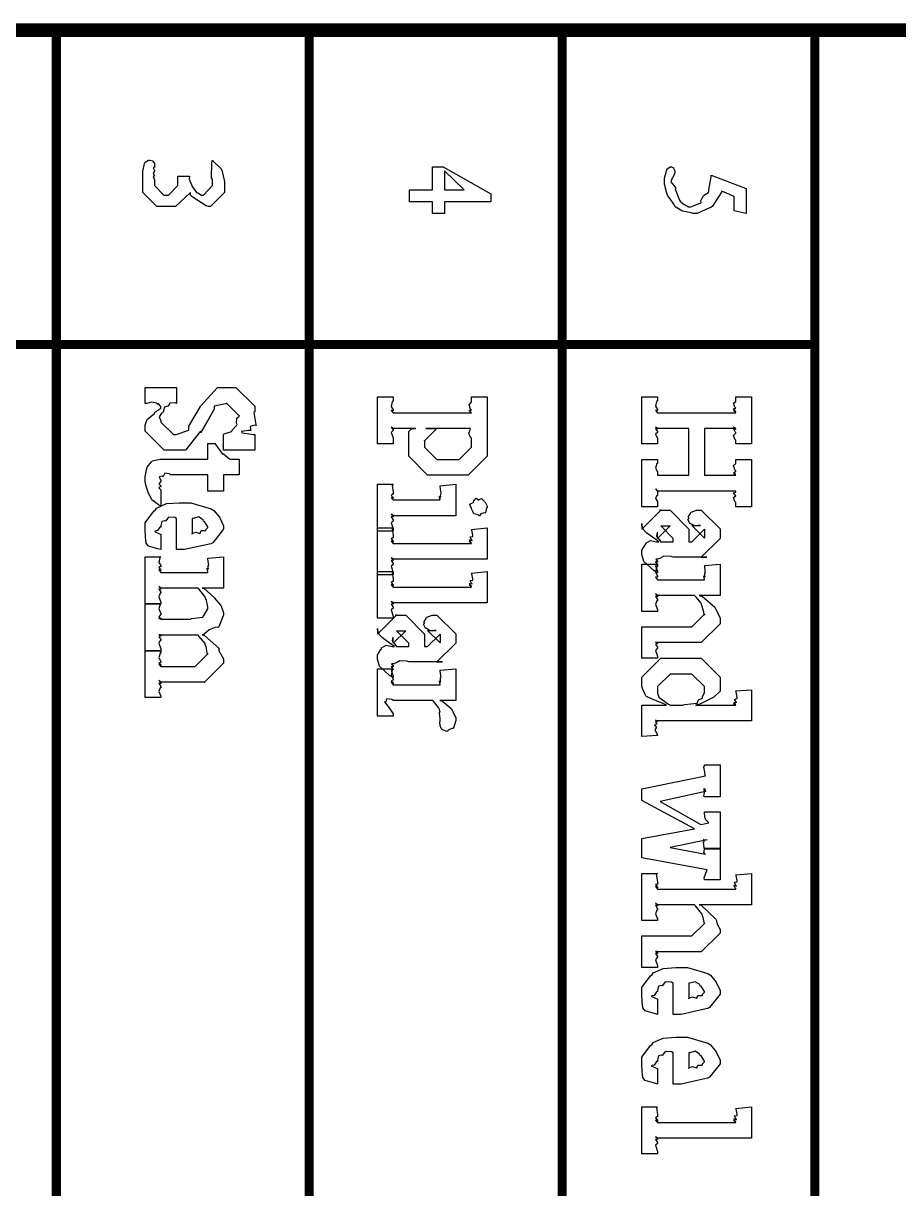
# Model space of a CAD drawing. Extents: x 0.4 to 11.2, y 0.4 to 16.
# Drawn here: x 4.841 to 5.481, y 1.796 to 2.648 of the extents above; entities that cross this region are included whole.
import ezdxf

# ---------------------------------------------------------------- set-up
doc = ezdxf.new("R2010")
doc.units = 0
doc.layers.get('0').update_dxf_attribs({"linetype": 'CONTINUOUS'})

msp = doc.modelspace()

# ---------------------------------------------------------------- linework, layer by layer
at = {"color": 230, "const_width": 0.01}
msp.add_lwpolyline([(0.363336, 2.64333), (11.1917, 2.64333)], dxfattribs=at)
at = {"color": 0}
for points, const_width in [([(5.41997, 2.64333), (4.58832, 2.64501)], 0.005), ([(4.86501, 2.64333), (4.86501, 0.403321)], 0.006667), ([(5.05003, 2.64333), (5.05003, 0.405003)], 0.006667), ([(5.23503, 2.64333), (5.23503, 0.403321)], 0.006667), ([(5.41997, 2.64333), (5.41997, 0.405003)], 0.006667), ([(4.26497, 2.41336), (5.41997, 2.41336)], 0.006667)]:
    msp.add_lwpolyline(points, dxfattribs=dict(at, const_width=const_width))
at = {"color": 1}
for points in [[(4.97933, 2.54833), (4.97928, 2.5479), (4.98551, 2.54194), (4.98583, 2.54118), (4.98606, 2.54101), (4.98801, 2.53271), (4.98801, 2.52989), (4.98801, 2.52447), (4.97781, 2.51426), (4.97629, 2.51426), (4.97472, 2.51481), (4.96442, 2.52132), (4.96326, 2.52274), (4.96326, 2.52447), (4.95221, 2.51426), (4.94829, 2.51426), (4.93853, 2.51426), (4.92833, 2.52447), (4.92833, 2.53792), (4.92833, 2.53999), (4.92964, 2.54585), (4.92985, 2.54617), (4.93001, 2.54671), (4.93251, 2.54833), (4.93332, 2.54833), (4.93332, 2.54833), (4.93554, 2.54764), (4.93571, 2.54747), (4.93571, 2.54747), (4.93679, 2.54568), (4.93679, 2.54508), (4.93679, 2.54508), (4.93679, 2.54346), (4.93679, 2.54292), (4.93664, 2.54303), (4.93576, 2.54254), (4.93679, 2.54058), (4.93679, 2.53988), (4.93668, 2.53993), (4.93576, 2.53879), (4.93679, 2.5364), (4.93679, 2.5364), (4.93668, 2.53651), (4.93576, 2.53635), (4.93679, 2.53396), (4.93679, 2.53315), (4.93679, 2.52968), (4.94374, 2.52274), (4.94439, 2.52274), (4.947, 2.52274), (4.95394, 2.52968), (4.95394, 2.53532), (4.95394, 2.5364), (4.9624, 2.5364), (4.9624, 2.5364), (4.96218, 2.53444), (4.96392, 2.53006), (4.96414, 2.52946), (4.96414, 2.52946), (4.96729, 2.52474), (4.96761, 2.52447), (4.96761, 2.52447), (4.96843, 2.52442), (4.97125, 2.52274), (4.97217, 2.52274), (4.9726, 2.52274), (4.97933, 2.52968), (4.97933, 2.53401), (4.97857, 2.53532), (4.97879, 2.54596), (4.97868, 2.54682), (4.97933, 2.54833)], [(5.14893, 2.50928), (5.14025, 2.50928), (5.14025, 2.51774), (5.12332, 2.51774), (5.12332, 2.52642), (5.14025, 2.52642), (5.14025, 2.54335), (5.14806, 2.54335), (5.183, 2.5236), (5.183, 2.51774), (5.14893, 2.51774), (5.14893, 2.50928)], [(5.14893, 2.52642), (5.16347, 2.52642), (5.14893, 2.54053), (5.14893, 2.52642)], [(5.36968, 2.50928), (5.361, 2.51124), (5.361, 2.52165), (5.35189, 2.52556), (5.35161, 2.52479), (5.34494, 2.51449), (5.34386, 2.51361), (5.34244, 2.51307), (5.33376, 2.50928), (5.33083, 2.50928), (5.32954, 2.50982), (5.32324, 2.5109), (5.3226, 2.51124), (5.32135, 2.51178), (5.31776, 2.51406), (5.31694, 2.51579), (5.31651, 2.51622), (5.31581, 2.51742), (5.31332, 2.52089), (5.31239, 2.52208), (5.31218, 2.52251), (5.31164, 2.52399), (5.31, 2.53071), (5.31, 2.53293), (5.31, 2.53494), (5.31131, 2.54053), (5.31153, 2.54096), (5.31168, 2.54156), (5.31418, 2.54335), (5.315, 2.54335), (5.315, 2.54335), (5.3164, 2.54264), (5.31651, 2.54249), (5.31651, 2.54249), (5.31739, 2.54036), (5.31739, 2.53965), (5.31739, 2.53965), (5.31722, 2.53808), (5.31717, 2.53792), (5.31717, 2.53792), (5.31586, 2.53526), (5.31565, 2.53489), (5.31554, 2.53494), (5.31467, 2.53244), (5.31771, 2.52838), (5.31847, 2.52772), (5.31776, 2.52696), (5.32101, 2.51887), (5.3215, 2.51818), (5.3215, 2.51818), (5.3234, 2.51654), (5.32753, 2.51406), (5.32889, 2.51406), (5.32915, 2.51421), (5.3361, 2.51676), (5.33669, 2.51731), (5.33643, 2.51839), (5.33838, 2.5224), (5.34201, 2.52468), (5.34233, 2.52556), (5.34224, 2.52664), (5.34407, 2.53608), (5.34407, 2.53728), (5.36968, 2.5275), (5.36968, 2.50928)], [(5.01031, 2.33604), (4.98731, 2.33604), (4.98731, 2.34754), (4.98785, 2.34804), (4.99322, 2.34967), (4.9936, 2.34993), (4.99333, 2.35038), (4.99707, 2.35439), (4.99729, 2.35493), (4.99685, 2.35585), (4.99696, 2.35943), (4.99881, 2.36094), (4.99881, 2.36143), (4.99881, 2.36122), (4.98969, 2.37033), (4.98926, 2.37033), (4.9899, 2.37033), (4.98058, 2.36837), (4.98058, 2.36621), (4.97515, 2.35667), (4.97038, 2.34885), (4.97038, 2.34993), (4.95953, 2.33604), (4.95128, 2.33604), (4.9439, 2.33604), (4.93001, 2.34993), (4.93001, 2.35319), (4.93001, 2.35433), (4.9311, 2.35742), (4.93132, 2.35775), (4.93137, 2.35861), (4.93599, 2.36231), (4.93674, 2.36296), (4.93701, 2.36382), (4.94151, 2.36692), (4.94151, 2.36794), (4.94103, 2.36854), (4.93951, 2.37039), (4.93918, 2.36968), (4.93913, 2.36968), (4.93826, 2.37039), (4.93463, 2.37131), (4.93115, 2.37033), (4.93001, 2.37033), (4.93001, 2.38183), (4.95301, 2.38183), (4.95301, 2.37033), (4.95199, 2.37076), (4.94808, 2.3705), (4.94689, 2.36822), (4.9465, 2.36794), (4.94635, 2.36817), (4.94417, 2.36751), (4.94308, 2.36393), (4.94282, 2.36339), (4.94206, 2.36322), (4.94026, 2.36051), (4.94151, 2.35764), (4.94151, 2.35667), (4.95063, 2.34754), (4.9515, 2.34754), (4.95281, 2.34754), (4.96192, 2.35081), (4.96192, 2.35362), (4.97038, 2.36794), (4.97038, 2.36817), (4.98296, 2.38183), (4.9899, 2.38183), (4.99642, 2.38183), (5.01031, 2.36817), (5.01031, 2.36426), (5.00944, 2.36361), (5.01107, 2.35499), (5.01118, 2.35406), (5.01025, 2.35439), (5.00678, 2.35346), (5.00726, 2.35058), (5.00726, 2.35058), (5.00558, 2.35053), (5.00049, 2.34972), (5.00082, 2.34874), (5.00097, 2.34864), (5.00125, 2.34874), (5.00911, 2.3476), (5.01031, 2.34754), (5.01031, 2.33604)], [(5.12799, 2.352), (5.11149, 2.352), (5.11122, 2.35226), (5.11008, 2.35281), (5.11149, 2.35107), (5.11149, 2.35047), (5.11139, 2.35053), (5.11008, 2.34896), (5.11149, 2.34506), (5.11149, 2.34375), (5.11149, 2.34071), (5.09999, 2.34071), (5.09999, 2.375), (5.11149, 2.375), (5.11149, 2.37196), (5.11083, 2.37158), (5.11008, 2.36811), (5.11149, 2.36567), (5.11149, 2.36481), (5.11122, 2.36501), (5.11008, 2.36513), (5.11149, 2.3635), (5.11149, 2.3635), (5.16878, 2.3635), (5.16835, 2.36393), (5.16715, 2.3654), (5.16878, 2.36524), (5.16878, 2.36524), (5.16813, 2.366), (5.16715, 2.36925), (5.16878, 2.37131), (5.16878, 2.37196), (5.16878, 2.375), (5.18028, 2.375), (5.18028, 2.34744), (5.18028, 2.3316), (5.16639, 2.31771), (5.15164, 2.31771), (5.13667, 2.31771), (5.12299, 2.3316), (5.12299, 2.33985), (5.12299, 2.34983), (5.12517, 2.352), (5.12799, 2.352)], [(5.33914, 2.352), (5.33914, 2.31771), (5.36214, 2.31771), (5.36176, 2.31776), (5.36051, 2.31814), (5.36214, 2.31831), (5.36214, 2.31836), (5.36171, 2.31847), (5.36051, 2.31961), (5.36214, 2.32064), (5.36214, 2.32096), (5.36149, 2.32183), (5.36051, 2.32508), (5.36214, 2.32607), (5.36214, 2.32639), (5.36214, 2.32921), (5.37364, 2.32921), (5.37364, 2.29471), (5.36214, 2.29471), (5.36214, 2.29775), (5.36149, 2.29844), (5.36051, 2.30149), (5.36214, 2.30263), (5.36214, 2.30296), (5.36165, 2.30322), (5.36051, 2.3049), (5.36214, 2.30539), (5.36214, 2.30556), (5.36214, 2.30556), (5.36214, 2.30621), (5.36214, 2.30621), (5.30485, 2.30621), (5.30453, 2.30658), (5.30344, 2.30772), (5.30485, 2.3061), (5.30485, 2.30556), (5.30479, 2.30556), (5.30485, 2.3036), (5.30485, 2.30296), (5.30442, 2.3029), (5.30344, 2.30083), (5.30485, 2.29856), (5.30485, 2.29775), (5.30485, 2.29471), (5.29335, 2.29471), (5.29335, 2.32921), (5.30485, 2.32921), (5.30485, 2.32639), (5.30436, 2.32628), (5.30344, 2.32303), (5.30485, 2.32021), (5.30485, 2.31922), (5.30479, 2.31922), (5.30485, 2.31771), (5.30485, 2.31771), (5.32764, 2.31771), (5.32764, 2.352), (5.30485, 2.352), (5.30453, 2.35226), (5.30344, 2.35297), (5.30485, 2.35135), (5.30485, 2.35135), (5.30464, 2.35157), (5.30344, 2.35167), (5.30485, 2.34967), (5.30485, 2.34896), (5.30474, 2.34907), (5.30344, 2.34787), (5.30485, 2.34463), (5.30485, 2.34353), (5.30485, 2.34071), (5.29335, 2.34071), (5.29335, 2.375), (5.30485, 2.375), (5.30485, 2.37218), (5.30419, 2.37181), (5.30344, 2.36828), (5.30485, 2.36583), (5.30485, 2.36501), (5.30458, 2.36518), (5.30344, 2.36518), (5.30485, 2.3635), (5.30485, 2.3635), (5.36214, 2.3635), (5.36171, 2.36388), (5.36051, 2.36518), (5.36214, 2.36436), (5.36214, 2.36436), (5.36165, 2.36486), (5.36051, 2.36664), (5.36214, 2.36675), (5.36214, 2.36675), (5.36149, 2.36746), (5.36051, 2.3705), (5.36214, 2.37181), (5.36214, 2.37218), (5.36214, 2.375), (5.37364, 2.375), (5.37364, 2.34071), (5.36214, 2.34071), (5.36214, 2.34353), (5.36149, 2.34403), (5.36051, 2.34679), (5.36214, 2.34842), (5.36214, 2.34896), (5.36165, 2.34961), (5.36051, 2.35194), (5.36214, 2.35135), (5.36214, 2.35135), (5.36171, 2.35172), (5.36051, 2.35308), (5.36214, 2.352), (5.36214, 2.352), (5.33914, 2.352)], [(5.13536, 2.352), (5.14339, 2.352), (5.13428, 2.34289), (5.13428, 2.3431), (5.13428, 2.33832), (5.14339, 2.32921), (5.15076, 2.32921), (5.15967, 2.32921), (5.16878, 2.33832), (5.16878, 2.34483), (5.16808, 2.34532), (5.16689, 2.34847), (5.16792, 2.35135), (5.16769, 2.352), (5.13536, 2.352)], [(4.99881, 2.31803), (4.98731, 2.31803), (4.98731, 2.3061), (4.97581, 2.3061), (4.97581, 2.31803), (4.94846, 2.31803), (4.94781, 2.31868), (4.94444, 2.31917), (4.94308, 2.31694), (4.94282, 2.31674), (4.94239, 2.317), (4.94026, 2.31662), (4.94151, 2.31381), (4.94151, 2.31282), (4.94119, 2.31282), (4.94011, 2.31147), (4.94151, 2.3099), (4.94151, 2.30935), (4.94125, 2.30946), (4.94011, 2.3086), (4.94151, 2.30707), (4.94151, 2.30653), (4.94151, 2.29525), (4.93983, 2.29622), (4.935, 2.29975), (4.93332, 2.30285), (4.93283, 2.30371), (4.93224, 2.30544), (4.93039, 2.3106), (4.93001, 2.31375), (4.93001, 2.31478), (4.93001, 2.31668), (4.9311, 2.32178), (4.93132, 2.32237), (4.93143, 2.32362), (4.93463, 2.32753), (4.935, 2.32781), (4.93506, 2.32824), (4.94108, 2.32954), (4.94303, 2.32954), (4.97581, 2.32954), (4.97581, 2.34104), (4.98122, 2.34104), (4.98107, 2.34093), (4.986, 2.33388), (4.98665, 2.33322), (4.98725, 2.3335), (4.99186, 2.32954), (4.99338, 2.32954), (4.99338, 2.32954), (4.99744, 2.32954), (4.99881, 2.32954), (4.99881, 2.31803)], [(5.15728, 2.28819), (5.11149, 2.28819), (5.11117, 2.28847), (5.11008, 2.28917), (5.11149, 2.28782), (5.11149, 2.28733), (5.11128, 2.28749), (5.11008, 2.28728), (5.11149, 2.28504), (5.11149, 2.28429), (5.11143, 2.28435), (5.11008, 2.28304), (5.11149, 2.27849), (5.11149, 2.27692), (5.09999, 2.27692), (5.09999, 2.31119), (5.11149, 2.31119), (5.11062, 2.31033), (5.11149, 2.30544), (5.11149, 2.30382), (5.11128, 2.30393), (5.11008, 2.30306), (5.11149, 2.30138), (5.11149, 2.30078), (5.11122, 2.301), (5.11008, 2.30132), (5.11149, 2.29969), (5.11149, 2.29969), (5.14578, 2.29969), (5.14567, 2.30012), (5.14529, 2.30138), (5.14578, 2.30057), (5.14578, 2.30057), (5.14561, 2.30106), (5.14535, 2.30251), (5.14621, 2.30208), (5.14621, 2.30208), (5.14606, 2.30274), (5.14665, 2.30453), (5.14665, 2.30512), (5.14626, 2.30599), (5.14594, 2.30968), (5.14578, 2.31011), (5.15728, 2.31119), (5.15728, 2.29144), (5.15728, 2.28819)], [(4.95301, 2.28614), (4.95182, 2.28683), (4.94706, 2.28711), (4.9451, 2.2845), (4.94456, 2.28418), (4.94444, 2.28444), (4.94222, 2.28396), (4.94151, 2.28088), (4.94151, 2.27983), (4.94081, 2.27989), (4.93901, 2.27724), (4.93847, 2.27701), (4.93815, 2.27713), (4.93679, 2.27664), (4.94054, 2.27485), (4.94151, 2.27462), (4.94151, 2.26335), (4.93924, 2.26394), (4.93235, 2.266), (4.93083, 2.26807), (4.93067, 2.26878), (4.9305, 2.26958), (4.93001, 2.27729), (4.93001, 2.27983), (4.93001, 2.28299), (4.93636, 2.29156), (4.93761, 2.29243), (4.93826, 2.29372), (4.94553, 2.29699), (4.95492, 2.29764), (4.95801, 2.29764), (4.96338, 2.29764), (4.97819, 2.29329), (4.97949, 2.29243), (4.98014, 2.29199), (4.98438, 2.287), (4.98731, 2.28082), (4.98731, 2.27875), (4.98719, 2.27806), (4.97954, 2.26844), (4.97797, 2.26768), (4.97592, 2.26714), (4.95876, 2.26335), (4.95301, 2.26335), (4.95301, 2.28614)], [(5.18028, 2.29406), (5.17974, 2.294), (5.17888, 2.29025), (5.17854, 2.28993), (5.1779, 2.29015), (5.17551, 2.28956), (5.17469, 2.28819), (5.17443, 2.28819), (5.17367, 2.2889), (5.17063, 2.28965), (5.17031, 2.28993), (5.16997, 2.29085), (5.16878, 2.29329), (5.16878, 2.29406), (5.16829, 2.29438), (5.16754, 2.29671), (5.17008, 2.2979), (5.17031, 2.29818), (5.17046, 2.29893), (5.1721, 2.301), (5.17389, 2.29969), (5.17443, 2.29969), (5.17443, 2.29997), (5.176, 2.30078), (5.17828, 2.29844), (5.17854, 2.29818), (5.17854, 2.29818), (5.17871, 2.29796), (5.18028, 2.29503), (5.18028, 2.29406)], [(4.96431, 2.28614), (4.96431, 2.27462), (4.96442, 2.27513), (4.96707, 2.2761), (4.97006, 2.27522), (4.97038, 2.27528), (4.97021, 2.2755), (4.97097, 2.27724), (4.97407, 2.27724), (4.97428, 2.27746), (4.97433, 2.2781), (4.97581, 2.27957), (4.97581, 2.28006), (4.97547, 2.28076), (4.97331, 2.2839), (4.97276, 2.28418), (4.97239, 2.28521), (4.96903, 2.28728), (4.96522, 2.28614), (4.96431, 2.28614)], [(5.30572, 2.26915), (5.30354, 2.27072), (5.2971, 2.2755), (5.29557, 2.27692), (5.29531, 2.27718), (5.29482, 2.27767), (5.29335, 2.28125), (5.29335, 2.28239), (5.29335, 2.27826), (5.30724, 2.29215), (5.30615, 2.29215), (5.31396, 2.29215), (5.32764, 2.27826), (5.32764, 2.26915), (5.32915, 2.26915), (5.33003, 2.26915), (5.33914, 2.27826), (5.33914, 2.27567), (5.33914, 2.27175), (5.33003, 2.28088), (5.33632, 2.28088), (5.33436, 2.28088), (5.33176, 2.28065), (5.33111, 2.28119), (5.32872, 2.28256), (5.32872, 2.28239), (5.32872, 2.28239), (5.32824, 2.2831), (5.32699, 2.28543), (5.32764, 2.28624), (5.32764, 2.28651), (5.32731, 2.28706), (5.3291, 2.29036), (5.32937, 2.29064), (5.32937, 2.29064), (5.33328, 2.29215), (5.33458, 2.29215), (5.33675, 2.29215), (5.35064, 2.27849), (5.35064, 2.27414), (5.35064, 2.27154), (5.33675, 2.25786), (5.34088, 2.25786), (5.3335, 2.25786), (5.31635, 2.25786), (5.31472, 2.25836), (5.3094, 2.25863), (5.30778, 2.25754), (5.30746, 2.25743), (5.30746, 2.25743), (5.30539, 2.25646), (5.30528, 2.25635), (5.30496, 2.25657), (5.3035, 2.2564), (5.30485, 2.25478), (5.30485, 2.25418), (5.30464, 2.25439), (5.30344, 2.25444), (5.30485, 2.25222), (5.30485, 2.25222), (5.30474, 2.25233), (5.30344, 2.25157), (5.30485, 2.24767), (5.30485, 2.24636), (5.30208, 2.24799), (5.29482, 2.25472), (5.29335, 2.25987), (5.29335, 2.26156), (5.29335, 2.26297), (5.29574, 2.26687), (5.29617, 2.26719), (5.29633, 2.26807), (5.29964, 2.27007), (5.30419, 2.26915), (5.30572, 2.26915)], [(5.18028, 2.25629), (5.11149, 2.25629), (5.11117, 2.25657), (5.11008, 2.25726), (5.11149, 2.25592), (5.11149, 2.25543), (5.11128, 2.25558), (5.11008, 2.25537), (5.11149, 2.25315), (5.11149, 2.25239), (5.11143, 2.25244), (5.11008, 2.25125), (5.11149, 2.24658), (5.11149, 2.24501), (5.09999, 2.24501), (5.09999, 2.27929), (5.11149, 2.27929), (5.11062, 2.27849), (5.11149, 2.2736), (5.11149, 2.27192), (5.11128, 2.27203), (5.11008, 2.27115), (5.11149, 2.26947), (5.11149, 2.26887), (5.11122, 2.2691), (5.11008, 2.26942), (5.11149, 2.26779), (5.11149, 2.26779), (5.16878, 2.26779), (5.1684, 2.26818), (5.16715, 2.26942), (5.16878, 2.26844), (5.16878, 2.26844), (5.16835, 2.26887), (5.16721, 2.27046), (5.16922, 2.27013), (5.16922, 2.27018), (5.16872, 2.27061), (5.16786, 2.27262), (5.16965, 2.27294), (5.16965, 2.273), (5.16965, 2.27387), (5.16894, 2.2775), (5.16878, 2.278), (5.18028, 2.27929), (5.18028, 2.25956), (5.18028, 2.25629)], [(5.30724, 2.26915), (5.31635, 2.26915), (5.31635, 2.27154), (5.30724, 2.28065), (5.30919, 2.28065), (5.31396, 2.28065), (5.30485, 2.27154), (5.30485, 2.27588), (5.30453, 2.27582), (5.30404, 2.27322), (5.30686, 2.26986), (5.30724, 2.26915)], [(4.97168, 2.23519), (4.97304, 2.23514), (4.98063, 2.22803), (4.98079, 2.22781), (4.98079, 2.22781), (4.98529, 2.2225), (4.98557, 2.22194), (4.98557, 2.22194), (4.98731, 2.21707), (4.98731, 2.21544), (4.98719, 2.2149), (4.98389, 2.20697), (4.98318, 2.20632), (4.98182, 2.20671), (4.97694, 2.20469), (4.97299, 2.20133), (4.97168, 2.20111), (4.97331, 2.20042), (4.98383, 2.19125), (4.98426, 2.19049), (4.98372, 2.18978), (4.98731, 2.18349), (4.98731, 2.18138), (4.98731, 2.18028), (4.97342, 2.16639), (4.97364, 2.16639), (4.96604, 2.16639), (4.94151, 2.16639), (4.94119, 2.16672), (4.94011, 2.16754), (4.94151, 2.1659), (4.94151, 2.16531), (4.94129, 2.16553), (4.94011, 2.16564), (4.94151, 2.16314), (4.94151, 2.16228), (4.94103, 2.16217), (4.94011, 2.15956), (4.94151, 2.15625), (4.94151, 2.15511), (4.93001, 2.15511), (4.93001, 2.1894), (4.94151, 2.1894), (4.94151, 2.18787), (4.94092, 2.18756), (4.94011, 2.18425), (4.94151, 2.18164), (4.94151, 2.18072), (4.94129, 2.18087), (4.94011, 2.18061), (4.94151, 2.17893), (4.94151, 2.17833), (4.94119, 2.17871), (4.94011, 2.17964), (4.94151, 2.1779), (4.94151, 2.1779), (4.96343, 2.1779), (4.96669, 2.1779), (4.97581, 2.18701), (4.97581, 2.18679), (4.97547, 2.18767), (4.97456, 2.19254), (4.97428, 2.19308), (4.97385, 2.19461), (4.96951, 2.19993), (4.96886, 2.20068), (4.96843, 2.2009), (4.96604, 2.2009), (4.94151, 2.2009), (4.94119, 2.20107), (4.94011, 2.20122), (4.94151, 2.20036), (4.94151, 2.20003), (4.94125, 2.20014), (4.94011, 2.19949), (4.94151, 2.19764), (4.94151, 2.197), (4.94135, 2.19706), (4.94011, 2.19504), (4.94151, 2.19081), (4.94151, 2.1894), (4.93001, 2.1894), (4.93001, 2.22368), (4.94151, 2.22368), (4.94103, 2.22358), (4.94011, 2.21994), (4.94151, 2.21674), (4.94151, 2.21565), (4.94119, 2.21565), (4.94011, 2.21425), (4.94151, 2.21306), (4.94151, 2.21263), (4.94119, 2.21278), (4.94011, 2.21326), (4.94151, 2.2124), (4.94151, 2.2124), (4.96343, 2.2124), (4.96403, 2.21294), (4.97211, 2.21403), (4.97254, 2.21436), (4.97304, 2.21517), (4.97581, 2.21994), (4.97581, 2.22151), (4.97553, 2.22271), (4.97488, 2.22618), (4.9745, 2.22743), (4.97428, 2.22781), (4.97368, 2.22906), (4.9694, 2.23475), (4.96886, 2.23519), (4.94151, 2.23519), (4.94119, 2.23551), (4.94011, 2.23643), (4.94151, 2.23486), (4.94151, 2.23432), (4.94129, 2.23454), (4.94011, 2.23465), (4.94151, 2.23232), (4.94151, 2.2315), (4.94108, 2.23139), (4.94011, 2.22874), (4.94151, 2.22499), (4.94151, 2.22368), (4.93001, 2.22368), (4.93001, 2.25819), (4.94151, 2.25819), (4.94081, 2.25771), (4.94011, 2.25401), (4.94151, 2.25163), (4.94151, 2.25082), (4.94129, 2.25092), (4.94011, 2.25032), (4.94151, 2.24843), (4.94151, 2.24778), (4.94125, 2.24804), (4.94011, 2.24858), (4.94151, 2.24669), (4.94151, 2.24669), (4.97581, 2.24669), (4.97581, 2.24669), (4.97581, 2.24718), (4.97581, 2.24735), (4.97564, 2.24794), (4.97537, 2.24978), (4.97624, 2.24908), (4.97624, 2.24908), (4.97607, 2.24972), (4.97601, 2.25185), (4.97667, 2.25206), (4.97667, 2.25211), (4.97629, 2.25319), (4.97597, 2.25667), (4.97581, 2.25711), (4.98731, 2.25819), (4.98731, 2.23822), (4.98731, 2.23519), (4.97168, 2.23519)], [(5.33524, 2.22971), (5.33778, 2.229), (5.34679, 2.22125), (5.35064, 2.21311), (5.35064, 2.21039), (5.35064, 2.2091), (5.33675, 2.19542), (5.32915, 2.19542), (5.30485, 2.19542), (5.30453, 2.19553), (5.30344, 2.19569), (5.30485, 2.19472), (5.30485, 2.19433), (5.30458, 2.19444), (5.30344, 2.1939), (5.30485, 2.19211), (5.30485, 2.19151), (5.30469, 2.19157), (5.30344, 2.18956), (5.30485, 2.18533), (5.30485, 2.18392), (5.29335, 2.18392), (5.29335, 2.20692), (5.30485, 2.20692), (5.32568, 2.20692), (5.33003, 2.20692), (5.33914, 2.21604), (5.33914, 2.21539), (5.33882, 2.21761), (5.33675, 2.22407), (5.33301, 2.22851), (5.33176, 2.22971), (5.30485, 2.22971), (5.30453, 2.23004), (5.30344, 2.23096), (5.30485, 2.22939), (5.30485, 2.22885), (5.30464, 2.22906), (5.30344, 2.22917), (5.30485, 2.22683), (5.30485, 2.22601), (5.30442, 2.22592), (5.30344, 2.22325), (5.30485, 2.21951), (5.30485, 2.21821), (5.29335, 2.21821), (5.29335, 2.25271), (5.30485, 2.25271), (5.30485, 2.25097), (5.30414, 2.25054), (5.30344, 2.24675), (5.30485, 2.24408), (5.30485, 2.24317), (5.30464, 2.24333), (5.30344, 2.24322), (5.30485, 2.24121), (5.30485, 2.24121), (5.33914, 2.24121), (5.33914, 2.24121), (5.33914, 2.24154), (5.33914, 2.24164), (5.33897, 2.24224), (5.33871, 2.24408), (5.33957, 2.24337), (5.33957, 2.24337), (5.33942, 2.24408), (5.33936, 2.24631), (5.34, 2.24658), (5.34, 2.24664), (5.33963, 2.24772), (5.33931, 2.25119), (5.33914, 2.25163), (5.35064, 2.25271), (5.35064, 2.23275), (5.35064, 2.22971), (5.33524, 2.22971)], [(5.18028, 2.22439), (5.11149, 2.22439), (5.11117, 2.22467), (5.11008, 2.22538), (5.11149, 2.22401), (5.11149, 2.22353), (5.11128, 2.22368), (5.11008, 2.22347), (5.11149, 2.22125), (5.11149, 2.22049), (5.11143, 2.22054), (5.11008, 2.21935), (5.11149, 2.21468), (5.11149, 2.21311), (5.09999, 2.21311), (5.09999, 2.2474), (5.11149, 2.2474), (5.11062, 2.24658), (5.11149, 2.24169), (5.11149, 2.24001), (5.11128, 2.24013), (5.11008, 2.23926), (5.11149, 2.23757), (5.11149, 2.23699), (5.11122, 2.23719), (5.11008, 2.23753), (5.11149, 2.23589), (5.11149, 2.23589), (5.16878, 2.23589), (5.1684, 2.23628), (5.16715, 2.23753), (5.16878, 2.23654), (5.16878, 2.23654), (5.16835, 2.23699), (5.16721, 2.23856), (5.16922, 2.23822), (5.16922, 2.23828), (5.16872, 2.23872), (5.16786, 2.24072), (5.16965, 2.24104), (5.16965, 2.2411), (5.16965, 2.24197), (5.16894, 2.24561), (5.16878, 2.2461), (5.18028, 2.2474), (5.18028, 2.22765), (5.18028, 2.22439)], [(5.11236, 2.19249), (5.11019, 2.19407), (5.10374, 2.19883), (5.10221, 2.20025), (5.10194, 2.20053), (5.10146, 2.20101), (5.09999, 2.20458), (5.09999, 2.20574), (5.09999, 2.20161), (5.11388, 2.2155), (5.11279, 2.2155), (5.12061, 2.2155), (5.13428, 2.20161), (5.13428, 2.19249), (5.13579, 2.19249), (5.13667, 2.19249), (5.14578, 2.20161), (5.14578, 2.199), (5.14578, 2.1951), (5.13667, 2.20421), (5.14296, 2.20421), (5.141, 2.20421), (5.1384, 2.204), (5.13775, 2.20454), (5.13536, 2.20589), (5.13536, 2.20574), (5.13536, 2.20574), (5.13488, 2.20643), (5.13363, 2.20876), (5.13428, 2.20958), (5.13428, 2.20985), (5.13396, 2.21039), (5.13574, 2.21371), (5.13601, 2.21397), (5.13601, 2.21397), (5.13992, 2.2155), (5.14122, 2.2155), (5.14339, 2.2155), (5.15728, 2.20182), (5.15728, 2.19749), (5.15728, 2.19488), (5.14339, 2.18121), (5.14751, 2.18121), (5.14014, 2.18121), (5.12299, 2.18121), (5.12136, 2.18169), (5.11604, 2.18197), (5.11442, 2.18087), (5.1141, 2.18078), (5.1141, 2.18078), (5.11203, 2.17979), (5.11193, 2.17969), (5.1116, 2.1799), (5.11014, 2.17974), (5.11149, 2.17811), (5.11149, 2.17751), (5.11128, 2.17774), (5.11008, 2.17779), (5.11149, 2.17557), (5.11149, 2.17557), (5.11139, 2.17567), (5.11008, 2.17492), (5.11149, 2.17101), (5.11149, 2.16971), (5.10872, 2.17133), (5.10146, 2.17806), (5.09999, 2.18321), (5.09999, 2.1849), (5.09999, 2.18631), (5.10238, 2.19021), (5.10281, 2.19054), (5.10297, 2.1914), (5.10628, 2.19342), (5.11083, 2.19249), (5.11236, 2.19249)], [(5.11388, 2.19249), (5.12299, 2.19249), (5.12299, 2.19488), (5.11388, 2.204), (5.11583, 2.204), (5.12061, 2.204), (5.11149, 2.19488), (5.11149, 2.19922), (5.11117, 2.19917), (5.11068, 2.19656), (5.1135, 2.19319), (5.11388, 2.19249)], [(5.31136, 2.14958), (5.30897, 2.15072), (5.30083, 2.15392), (5.29665, 2.15597), (5.29617, 2.15653), (5.29563, 2.15788), (5.29372, 2.16174), (5.29335, 2.16336), (5.29335, 2.1639), (5.29335, 2.16997), (5.30724, 2.18386), (5.31961, 2.18386), (5.33675, 2.18386), (5.35064, 2.16997), (5.35064, 2.16021), (5.35053, 2.15994), (5.34592, 2.15554), (5.33567, 2.15028), (5.33263, 2.14958), (5.36214, 2.14958), (5.36176, 2.14979), (5.36051, 2.15056), (5.36214, 2.15022), (5.36214, 2.15022), (5.36171, 2.1505), (5.36057, 2.15164), (5.36253, 2.15175), (5.36257, 2.15196), (5.36214, 2.15218), (5.36122, 2.15375), (5.36301, 2.15457), (5.36301, 2.15479), (5.36301, 2.15522), (5.36231, 2.15944), (5.36214, 2.16), (5.37364, 2.16086), (5.37364, 2.14133), (5.37364, 2.13807), (5.30485, 2.13807), (5.30453, 2.13824), (5.30344, 2.13851), (5.30485, 2.13786), (5.30485, 2.13764), (5.30453, 2.13775), (5.30328, 2.13743), (5.30431, 2.1359), (5.30419, 2.13569), (5.30388, 2.13579), (5.30251, 2.13519), (5.30376, 2.13346), (5.30376, 2.13286), (5.30371, 2.13292), (5.30274, 2.13163), (5.30469, 2.12799), (5.30485, 2.12744), (5.29335, 2.12657), (5.29335, 2.14611), (5.29335, 2.14958), (5.31136, 2.14958)], [(5.15728, 2.15306), (5.14556, 2.15306), (5.14719, 2.15278), (5.15386, 2.14714), (5.15728, 2.14051), (5.15728, 2.13829), (5.15728, 2.13829), (5.15565, 2.13282), (5.15533, 2.13243), (5.15446, 2.13243), (5.15169, 2.13135), (5.15121, 2.13026), (5.15099, 2.13026), (5.15022, 2.13064), (5.14785, 2.13151), (5.1474, 2.13172), (5.14729, 2.13178), (5.14665, 2.13243), (5.14578, 2.13471), (5.14578, 2.13547), (5.14546, 2.1359), (5.14578, 2.13917), (5.14578, 2.14025), (5.14556, 2.14117), (5.14529, 2.1441), (5.14578, 2.14447), (5.14578, 2.14458), (5.14551, 2.14513), (5.14524, 2.14675), (5.14513, 2.14697), (5.14458, 2.14779), (5.1409, 2.1525), (5.14035, 2.15306), (5.11149, 2.15306), (5.11051, 2.15365), (5.10667, 2.15419), (5.10596, 2.15196), (5.10563, 2.15175), (5.10558, 2.15186), (5.10499, 2.15201), (5.10747, 2.14887), (5.10801, 2.14849), (5.10796, 2.14828), (5.11149, 2.14324), (5.11149, 2.14154), (5.09999, 2.14154), (5.09999, 2.17606), (5.11149, 2.17606), (5.11074, 2.17546), (5.11008, 2.1715), (5.11149, 2.16872), (5.11149, 2.16781), (5.11128, 2.16797), (5.11008, 2.16749), (5.11149, 2.16564), (5.11149, 2.16499), (5.11117, 2.16536), (5.11008, 2.16635), (5.11149, 2.16456), (5.11149, 2.16456), (5.14578, 2.16456), (5.14578, 2.16456), (5.14578, 2.16488), (5.14578, 2.16499), (5.14561, 2.16558), (5.14535, 2.16732), (5.14621, 2.16672), (5.14621, 2.16672), (5.14606, 2.16743), (5.146, 2.16971), (5.14665, 2.17008), (5.14665, 2.17019), (5.14626, 2.17128), (5.14594, 2.17475), (5.14578, 2.17518), (5.15728, 2.17606), (5.15728, 2.15608), (5.15728, 2.15306)], [(5.3144, 2.14958), (5.32329, 2.14958), (5.32454, 2.15018), (5.33376, 2.1511), (5.33415, 2.15132), (5.33399, 2.15153), (5.33475, 2.1536), (5.33768, 2.15479), (5.33783, 2.15522), (5.33783, 2.15576), (5.33914, 2.15896), (5.33914, 2.16), (5.33914, 2.16325), (5.33003, 2.17236), (5.32264, 2.17236), (5.31396, 2.17236), (5.30485, 2.16325), (5.30485, 2.15826), (5.30485, 2.15826), (5.30583, 2.15533), (5.31282, 2.15028), (5.3144, 2.14958)], [(5.35064, 2.1059), (5.35064, 2.08247), (5.33914, 2.08247), (5.33882, 2.08311), (5.33914, 2.08572), (5.33914, 2.08658), (5.33903, 2.08708), (5.33886, 2.08865), (5.33957, 2.08746), (5.33957, 2.08746), (5.33951, 2.08772), (5.33925, 2.08854), (5.34, 2.08658), (5.34, 2.08637), (5.30681, 2.079), (5.33653, 2.06228), (5.34239, 2.06358), (5.34174, 2.06413), (5.33985, 2.06586), (5.3399, 2.06679), (5.33979, 2.06706), (5.33936, 2.06749), (5.33919, 2.07107), (5.33914, 2.07161), (5.35064, 2.07161), (5.35064, 2.04428), (5.33914, 2.04428), (5.33892, 2.04551), (5.33854, 2.04921), (5.33897, 2.04992), (5.33892, 2.05012), (5.33882, 2.0504), (5.3386, 2.05122), (5.33849, 2.05122), (5.33849, 2.05122), (5.34088, 2.05106), (5.3411, 2.051), (5.31418, 2.04536), (5.34, 2.04058), (5.33996, 2.04064), (5.33957, 2.04058), (5.33957, 2.04058), (5.33942, 2.04064), (5.33919, 2.04135), (5.33914, 2.04144), (5.33882, 2.04167), (5.33914, 2.04411), (5.33914, 2.04492), (5.35064, 2.04492), (5.35064, 2.02192), (5.33914, 2.02192), (5.33886, 2.02328), (5.34082, 2.02869), (5.3411, 2.02908), (5.29335, 2.03797), (5.29335, 2.05208), (5.33197, 2.05903), (5.29335, 2.07986), (5.29335, 2.08832), (5.34, 2.09787), (5.33957, 2.0981), (5.33942, 2.10069), (5.33936, 2.10092), (5.33908, 2.10172), (5.33865, 2.10428), (5.33914, 2.10553), (5.33914, 2.1059), (5.35064, 2.1059)], [(5.37364, 2.00353), (5.33524, 2.00353), (5.33686, 2.00336), (5.34739, 1.99317), (5.34782, 1.99246), (5.34782, 1.99246), (5.34836, 1.98947), (5.35064, 1.98557), (5.35064, 1.98421), (5.35064, 1.98292), (5.33675, 1.96924), (5.33567, 1.96924), (5.32503, 1.96924), (5.30485, 1.96924), (5.30453, 1.96935), (5.30344, 1.96946), (5.30485, 1.96832), (5.30485, 1.96793), (5.30458, 1.96804), (5.30344, 1.96767), (5.30485, 1.96593), (5.30485, 1.96533), (5.30469, 1.96539), (5.30344, 1.96338), (5.30485, 1.95915), (5.30485, 1.95774), (5.29335, 1.95774), (5.29335, 1.98074), (5.30485, 1.98074), (5.32286, 1.98074), (5.33003, 1.98074), (5.33914, 1.98986), (5.33914, 1.98964), (5.33886, 1.99078), (5.33822, 1.99419), (5.33783, 1.99556), (5.33762, 1.99593), (5.33718, 1.9969), (5.33251, 2.00282), (5.33176, 2.00353), (5.30485, 2.00353), (5.30453, 2.0039), (5.30344, 2.00483), (5.30485, 2.00336), (5.30485, 2.00288), (5.30464, 2.0031), (5.30344, 2.00325), (5.30485, 2.00071), (5.30485, 1.99983), (5.30436, 1.99972), (5.30344, 1.9969), (5.30485, 1.99328), (5.30485, 1.99203), (5.29335, 1.99203), (5.29335, 2.02653), (5.30485, 2.02653), (5.30393, 2.02593), (5.30485, 2.0204), (5.30485, 2.0185), (5.30464, 2.01867), (5.30344, 2.01839), (5.30485, 2.01654), (5.30485, 2.0159), (5.30458, 2.01622), (5.30344, 2.01687), (5.30485, 2.01503), (5.30485, 2.01503), (5.36214, 2.01503), (5.36214, 2.01503), (5.36214, 2.01535), (5.36214, 2.01546), (5.36171, 2.016), (5.36057, 2.0179), (5.36257, 2.01719), (5.36257, 2.01719), (5.36208, 2.01779), (5.36122, 2.02013), (5.36301, 2.0204), (5.36301, 2.02046), (5.36301, 2.02143), (5.36231, 2.0249), (5.36214, 2.02544), (5.37364, 2.02653), (5.37364, 2.00678), (5.37364, 2.00353)], [(5.31635, 1.94618), (5.31515, 1.94689), (5.31039, 1.94715), (5.30843, 1.94456), (5.30789, 1.94422), (5.30778, 1.9445), (5.30556, 1.94401), (5.30485, 1.94092), (5.30485, 1.93989), (5.30414, 1.93994), (5.30236, 1.93728), (5.30181, 1.93707), (5.30149, 1.93718), (5.30013, 1.93668), (5.30388, 1.9349), (5.30485, 1.93468), (5.30485, 1.92339), (5.30257, 1.92399), (5.29568, 1.92606), (5.29417, 1.92811), (5.294, 1.92882), (5.29383, 1.92964), (5.29335, 1.93733), (5.29335, 1.93989), (5.29335, 1.94303), (5.29969, 1.95161), (5.30094, 1.95247), (5.3016, 1.95378), (5.30886, 1.95703), (5.31825, 1.95768), (5.32135, 1.95768), (5.32671, 1.95768), (5.34153, 1.95335), (5.34283, 1.95247), (5.34347, 1.95204), (5.34771, 1.94706), (5.35064, 1.94086), (5.35064, 1.93881), (5.35053, 1.9381), (5.34289, 1.9285), (5.34131, 1.92774), (5.33925, 1.92719), (5.3221, 1.92339), (5.31635, 1.92339), (5.31635, 1.94618)], [(5.32764, 1.94618), (5.32764, 1.93468), (5.32775, 1.93517), (5.3304, 1.93614), (5.33339, 1.93528), (5.33371, 1.93533), (5.33356, 1.93554), (5.33431, 1.93728), (5.3374, 1.93728), (5.33762, 1.9375), (5.33768, 1.93815), (5.33914, 1.93961), (5.33914, 1.94011), (5.33882, 1.94081), (5.33664, 1.94396), (5.3361, 1.94422), (5.33572, 1.94526), (5.33236, 1.94732), (5.32856, 1.94618), (5.32764, 1.94618)], [(5.31635, 1.89524), (5.31515, 1.89594), (5.31039, 1.89621), (5.30843, 1.89361), (5.30789, 1.89328), (5.30778, 1.89356), (5.30556, 1.89307), (5.30485, 1.88997), (5.30485, 1.88894), (5.30414, 1.889), (5.30236, 1.88633), (5.30181, 1.88612), (5.30149, 1.88624), (5.30013, 1.88574), (5.30388, 1.88396), (5.30485, 1.88374), (5.30485, 1.87244), (5.30257, 1.87304), (5.29568, 1.87511), (5.29417, 1.87717), (5.294, 1.87788), (5.29383, 1.87869), (5.29335, 1.88639), (5.29335, 1.88894), (5.29335, 1.89208), (5.29969, 1.90067), (5.30094, 1.90153), (5.3016, 1.90283), (5.30886, 1.90608), (5.31825, 1.90674), (5.32135, 1.90674), (5.32671, 1.90674), (5.34153, 1.9024), (5.34283, 1.90153), (5.34347, 1.9011), (5.34771, 1.89611), (5.35064, 1.88992), (5.35064, 1.88786), (5.35053, 1.88715), (5.34289, 1.87756), (5.34131, 1.87679), (5.33925, 1.87625), (5.3221, 1.87244), (5.31635, 1.87244), (5.31635, 1.89524)], [(5.32764, 1.89524), (5.32764, 1.88374), (5.32775, 1.88422), (5.3304, 1.88519), (5.33339, 1.88433), (5.33371, 1.88439), (5.33356, 1.8846), (5.33431, 1.88633), (5.3374, 1.88633), (5.33762, 1.88656), (5.33768, 1.88721), (5.33914, 1.88867), (5.33914, 1.88917), (5.33882, 1.88986), (5.33664, 1.89301), (5.3361, 1.89328), (5.33572, 1.89432), (5.33236, 1.89638), (5.32856, 1.89524), (5.32764, 1.89524)], [(5.37364, 1.83279), (5.30485, 1.83279), (5.30453, 1.83306), (5.30344, 1.83376), (5.30485, 1.83242), (5.30485, 1.83192), (5.30464, 1.83208), (5.30344, 1.83188), (5.30485, 1.82964), (5.30485, 1.82889), (5.30479, 1.82894), (5.30344, 1.82775), (5.30485, 1.82308), (5.30485, 1.8215), (5.29335, 1.8215), (5.29335, 1.85579), (5.30485, 1.85579), (5.30399, 1.85499), (5.30485, 1.8501), (5.30485, 1.84842), (5.30464, 1.84853), (5.30344, 1.84765), (5.30485, 1.84597), (5.30485, 1.84538), (5.30458, 1.8456), (5.30344, 1.84592), (5.30485, 1.84429), (5.30485, 1.84429), (5.36214, 1.84429), (5.36176, 1.84467), (5.36051, 1.84592), (5.36214, 1.84494), (5.36214, 1.84494), (5.36171, 1.84538), (5.36057, 1.84694), (5.36257, 1.84663), (5.36257, 1.84668), (5.36208, 1.84711), (5.36122, 1.84912), (5.36301, 1.84944), (5.36301, 1.8495), (5.36301, 1.85038), (5.36231, 1.854), (5.36214, 1.85449), (5.37364, 1.85579), (5.37364, 1.83604), (5.37364, 1.83279)]]:
    msp.add_lwpolyline(points, close=True, dxfattribs=at)

doc.saveas('drawing.dxf')
